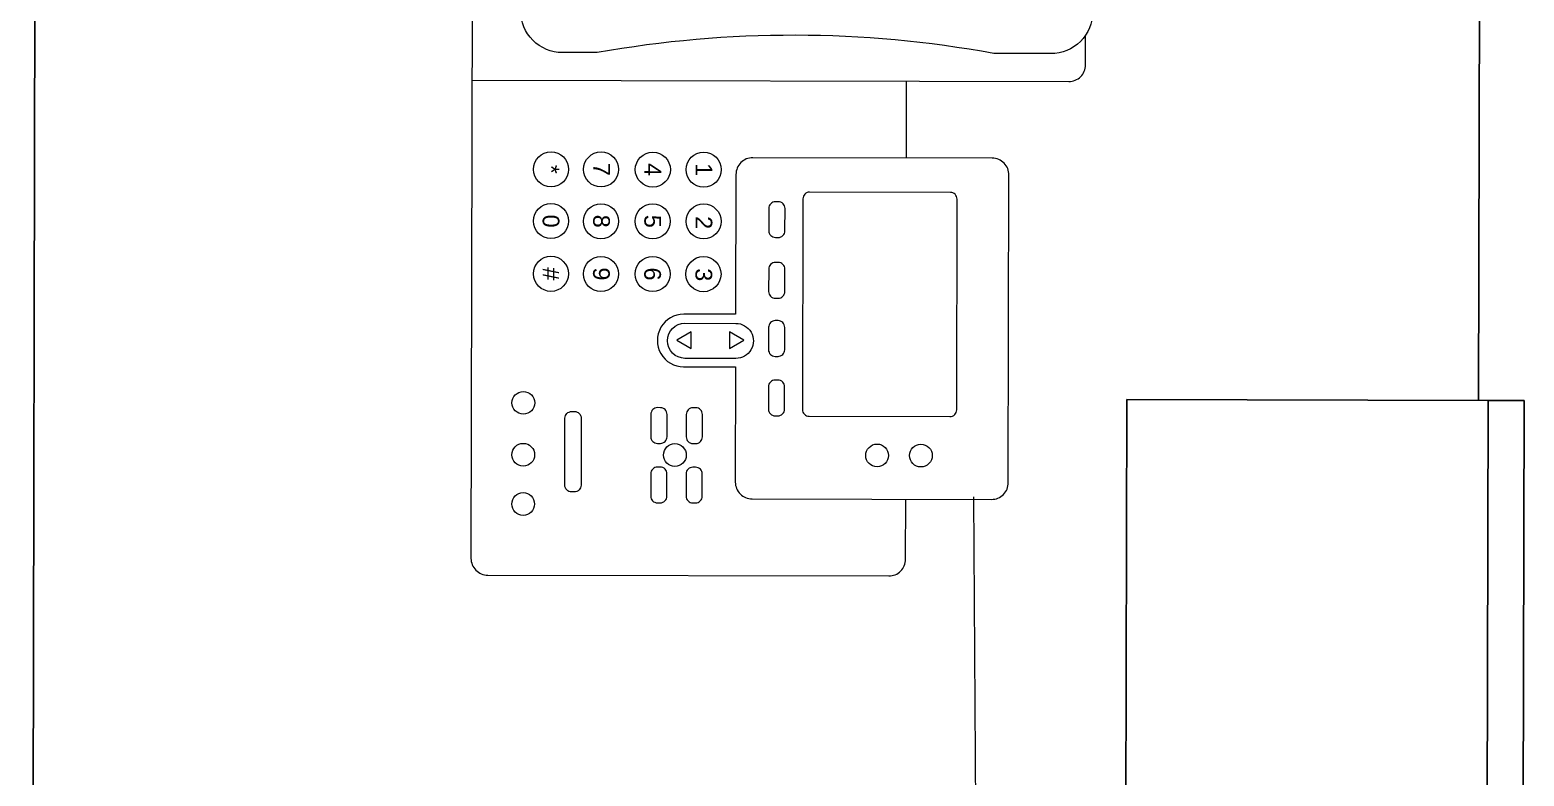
# Model space of a CAD drawing. Header units: inches. Extents: x 164.3 to 247.9, y 15.6 to 56.7.
# Drawn here: x 210.141 to 210.791, y 38.061 to 38.385 of the extents above; entities that cross this region are included whole.
import ezdxf
from ezdxf.enums import TextEntityAlignment as Align

# ---------------------------------------------------------------- set-up
doc = ezdxf.new("R2010")
doc.units = ezdxf.units.IN
doc.header["$MEASUREMENT"] = 0
doc.layers.get('0').update_dxf_attribs({"lineweight": 0})
doc.layers.add('EQUI', color=3, linetype='Continuous', lineweight=0)
doc.layers.add('провода', color=1, linetype='Continuous', lineweight=5)
doc.styles.add('APLUS', font='Arial.ttf', dxfattribs={"width": 0.6})

# ---------------------------------------------------------------- blocks, each defined once
blk = doc.blocks.new('IP PHONE')
at = {"layer": 'EQUI'}
blk.add_line((-48.65, 0), (35.69, 0), dxfattribs=at)
for points in [[(-46.1, 92.72, -0.414214), (-39.86, 86.48), (-39.86, 77.98, 0.089443), (-39.86, 18.68), (-39.86, 13.5, -0.414214), (-46.1, 7.25), (-57.14, 7.25, -0.414214), (-63.39, 13.5), (-63.39, 18.68, 0.089443), (-63.39, 77.98), (-63.39, 86.48, -0.414214), (-57.14, 92.72)], [(24.22, 39.47, 0.414214), (26.72, 41.97), (26.72, 77.76, 0.414214), (24.22, 80.26), (-21.72, 80.26, 0.414214), (-24.22, 77.76), (-24.22, 41.97, 0.414214), (-21.72, 39.47), (-0.83, 39.47), (-0.83, 31.71, 1), (7.03, 31.71), (7.03, 39.47)], [(-18.11, 72.52, 0.414214), (-19.11, 71.52), (-19.11, 50.48, 0.414214), (-18.11, 49.48), (13.37, 49.48, 0.414214), (14.37, 50.48), (14.37, 71.52, 0.414214), (13.37, 72.52)], [(-16.65, 46.81, 0.414214), (-17.65, 45.81), (-17.65, 45.39, 0.414214), (-16.65, 44.39), (-13.32, 44.39, 0.414214), (-12.32, 45.39), (-12.32, 45.81, 0.414214), (-13.32, 46.81)], [(-7.59, 46.81, 0.414214), (-8.59, 45.81), (-8.59, 45.39, 0.414214), (-7.59, 44.39), (-4.25, 44.39, 0.414214), (-3.25, 45.39), (-3.25, 45.81, 0.414214), (-4.25, 46.81)], [(1.1, 46.81, 0.414214), (0.1, 45.81), (0.1, 45.39, 0.414214), (1.1, 44.39), (4.44, 44.39, 0.414214), (5.44, 45.39), (5.44, 45.81, 0.414214), (4.44, 46.81)], [(9.98, 46.81, 0.414214), (8.98, 45.81), (8.98, 45.39, 0.414214), (9.98, 44.39), (13.31, 44.39, 0.414214), (14.31, 45.39), (14.31, 45.81, 0.414214), (13.31, 46.81)], [(5.76, 39.5), (5.76, 31.9, -1), (0.52, 31.9), (0.52, 39.5, -1)], [(14.13, 34.54, 0.414214), (13.13, 33.54), (13.13, 33.12, 0.414214), (14.13, 32.12), (17.47, 32.12, 0.414214), (18.47, 33.12), (18.47, 33.54, 0.414214), (17.47, 34.54)], [(23.01, 34.54, 0.414214), (22.01, 33.54), (22.01, 33.12, 0.414214), (23.01, 32.12), (26.34, 32.12, 0.414214), (27.34, 33.12), (27.34, 33.54, 0.414214), (26.34, 34.54)], [(14.13, 29.26, 0.414214), (13.13, 28.26), (13.13, 27.83, 0.414214), (14.13, 26.83), (17.47, 26.83, 0.414214), (18.47, 27.83), (18.47, 28.26, 0.414214), (17.47, 29.26)], [(23.01, 29.26, 0.414214), (22.01, 28.26), (22.01, 27.83, 0.414214), (23.01, 26.83), (26.34, 26.83, 0.414214), (27.34, 27.83), (27.34, 28.26, 0.414214), (26.34, 29.26)], [(14.73, 16.42), (24.74, 16.42, -0.414214), (25.74, 15.42), (25.74, 15, -0.414214), (24.74, 14), (14.73, 14, -0.414214), (13.73, 15), (13.73, 15.42, -0.414214)]]:
    blk.add_lwpolyline(points, format="xyb", close=True, dxfattribs=at)
for points in [[(-35.69, 0), (-35.69, 89.16, 0.414214), (-38.19, 91.66), (-42.62, 91.66)], [(35.69, 0, 0.414214), (38.19, 2.5), (38.19, 62.43, 0.414214), (35.69, 64.93), (26.72, 64.93)]]:
    blk.add_lwpolyline(points, format="xyb", dxfattribs=at)
blk.add_lwpolyline([(-24.22, 64.93), (-35.69, 64.93)], dxfattribs=at)
for points in [[(1.8, 38.55), (4.27, 38.55), (3.03, 40.69)], [(4.27, 32.85), (1.8, 32.85), (3.03, 30.71)]]:
    blk.add_lwpolyline(points, close=True, dxfattribs=at)
for centre, radius in [((20.2, 67.19), 1.7), ((20.2, 60.64), 1.7), ((-22.42, 34.65), 2.62), ((-14.69, 34.65), 2.62), ((-6.82, 34.65), 2.62), ((20.2, 30.43), 1.7), ((-22.42, 27.05), 2.62), ((-14.69, 27.05), 2.62), ((-6.82, 27.05), 2.62), ((-22.42, 19.32), 2.62), ((-14.69, 19.32), 2.62), ((-6.82, 19.32), 2.62), ((-22.42, 11.85), 2.62), ((-14.69, 11.85), 2.62), ((-6.82, 11.85), 2.62), ((12.45, 7.78), 1.7), ((20.2, 7.78), 1.7), ((27.56, 7.78), 1.7)]:
    blk.add_circle(centre, radius, dxfattribs=at)
at = {"layer": 'EQUI', "style": 'APLUS'}
for s, p in [('1', (-22.42, 34.7)), ('2', (-14.51, 34.7)), ('3', (-6.73, 34.7)), ('4', (-22.42, 27.05)), ('5', (-14.69, 27.05)), ('6', (-6.82, 27.05)), ('7', (-22.42, 19.4)), ('8', (-14.69, 19.4)), ('9', (-6.82, 19.4)), ('*', (-22.42, 11.85)), ('0', (-14.69, 11.85)), ('#', (-6.82, 11.85))]:
    blk.add_text(s, height=2.5, dxfattribs=at).set_placement(p, align=Align.MIDDLE_CENTER)

msp = doc.modelspace()

# ---------------------------------------------------------------- linework, layer by layer
at = {"color": 7, "linetype": 'ByBlock', "lineweight": -2}
for p, q in [((210.14139, 37.48621), (210.14428, 38.67899)), ((210.77206, 38.67747), (210.77096, 38.22383)), ((210.6163, 37.43947), (210.6182, 38.2242)), ((210.6182, 38.2242), (210.77515, 38.22382)), ((210.77515, 38.22382), (210.77324, 37.43909)), ((210.79084, 38.22378), (210.77515, 38.22382)), ((210.78894, 37.43906), (210.79084, 38.22378))]:
    msp.add_line(p, q, dxfattribs=at)
at = {"layer": 'провода', "color": 1}
msp.add_line((210.5575, 37.28515), (210.55162, 38.18194), dxfattribs=at)

# ---------------------------------------------------------------- block references
at = {"color": 7, "xscale": 0.002909101709693036, "yscale": 0.002909101709693036, "zscale": 0.002909101709693036, "rotation": 269.8797230761975}
msp.add_blockref('IP PHONE', (210.33332, 38.25909), dxfattribs=at)

doc.saveas('drawing.dxf')
